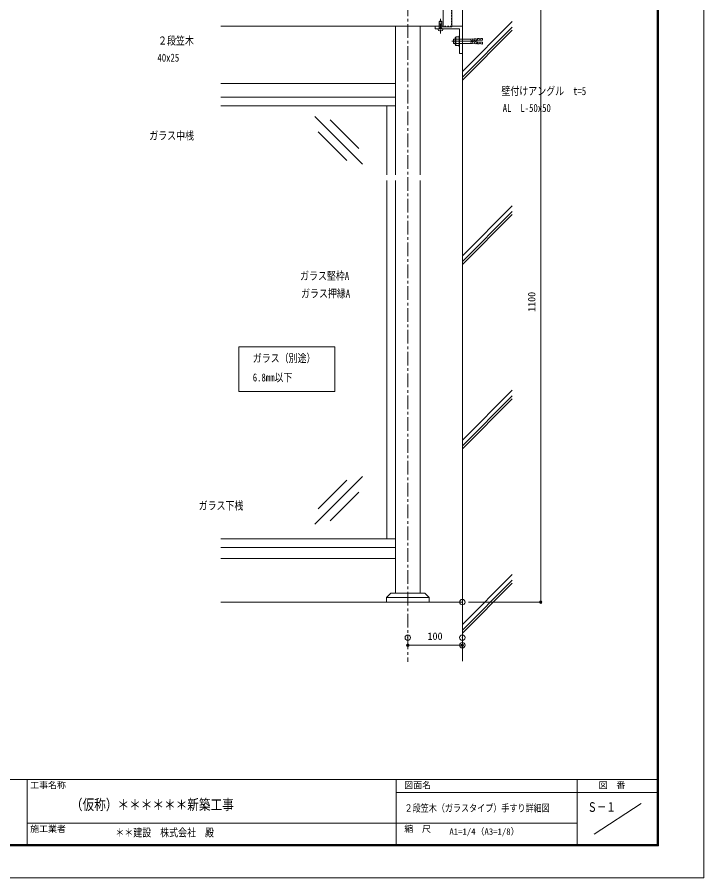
# Model space of a CAD drawing. Units: millimetres, scale not verified. Extents: x -3659 to 3659, y -1188 to 1188.
# Drawn here: x 2401 to 3659, y -1188 to 389 of the extents above; entities that cross this region are included whole.
import ezdxf
from ezdxf.enums import TextEntityAlignment as Align

# ---------------------------------------------------------------- set-up
doc = ezdxf.new("R2010")
doc.units = ezdxf.units.MM
doc.header["$LTSCALE"] = 20
doc.header["$PDMODE"] = 32
doc.header["$PDSIZE"] = 10
for name, pattern in [('USER1', [2, 1.25, -0.25, 0.25, -0.25]), ('USER3', [0.375, 0.25, -0.125]), ('USER5', [0.25, 0.125, -0.125]), ('USER6', [2.3, 2, -0.1, 0.1, -0.1])]:
    doc.linetypes.add(name, pattern=pattern)
for name, color, linetype, lineweight in [('0-0_0', 7, 'Continuous', 18), ('0-1_DEFPOINTS', 7, 'Continuous', 18), ('0-4_WAKU', 7, 'Continuous', 18), ('0-5_6ﾊｯﾁﾝｸﾞ', 4, 'Continuous', 18), ('0-6_51破線ｱﾙﾐ', 3, 'USER3', 18), ('0-7_2躯体線', 4, 'Continuous', 18), ('0-8_3中心線', 2, 'USER1', 18), ('0-A_1手摺寸法', 7, 'Continuous', 18), ('0-B_42ｱﾙﾐ部品', 6, 'Continuous', 18)]:
    doc.layers.add(name, color=color, linetype=linetype, lineweight=lineweight)
doc.layers.add('0-2_MOJI', color=7, linetype='Continuous')
doc.styles.add('ＭＳ ゴシック', font='')
doc.styles.get('ＭＳ ゴシック').set_extended_font_data('MS Gothic')

# ---------------------------------------------------------------- blocks, each defined once
blk = doc.blocks.new('A$C43F735A4')
at = {"layer": '0-5_6ﾊｯﾁﾝｸﾞ'}
for p, q in [((5, 15.42), (1, 14.95)), ((5, 15.42), (1, 14.95)), ((5, 14.01), (1, 13.54)), ((5, 14.01), (1, 13.54)), ((5, 12.6), (1, 12.13)), ((5, 12.6), (1, 12.13)), ((5, 11.19), (1, 10.72)), ((5, 11.19), (1, 10.72)), ((1.25, 14.99), (1.66, 15.99)), ((1.25, 5.99), (1.25, 14.99)), ((4.34, 15.99), (1.66, 15.99)), ((4.75, 14.99), (4.34, 15.99)), ((4.75, 5.99), (4.75, 14.99)), ((0, 5.49), (0, 5.79)), ((5.8, 5.99), (0.2, 5.99)), ((5, 9.78), (1, 9.31)), ((5, 9.78), (1, 9.31)), ((5, 8.37), (1, 7.9)), ((5, 8.37), (1, 7.9)), ((5, 7.06), (1, 6.59)), ((5, 7.06), (1, 6.59)), ((4, 3.49), (2, 3.49)), ((6, 5.49), (6, 5.79))]:
    blk.add_line(p, q, dxfattribs=at)
for centre, radius, start, end in [((0.2, 5.79), 0.2, 90, 180), ((2, 5.49), 2, 180, 270), ((4, 5.49), 2, 270, 0), ((5.8, 5.79), 0.2, 0, 90)]:
    blk.add_arc(centre, radius, start, end, dxfattribs=at)
at = {"layer": '0-6_51破線ｱﾙﾐ'}
blk.add_line((3, 0), (3, 19.15), dxfattribs=at)
blk = doc.blocks.new('_ORIGIN2')
at = {"layer": '0-0_0'}
blk.add_line((-0.5, 0), (-1, 0), dxfattribs=at)
for radius in [0.5, 0.25]:
    blk.add_circle((0, 0), radius, dxfattribs=at)
blk = doc.blocks.new('D89')
at = {"layer": '0-1_DEFPOINTS'}
for p in [(5235.12, -324.14), (5335.12, -324.14), (5335.12, -337.99)]:
    blk.add_point(p, dxfattribs=at)
at = {"layer": '0-A_1手摺寸法'}
for p, q in [((5235.12, -335.64), (5235.12, -337.99)), ((5239.72, -337.99), (5330.52, -337.99)), ((5335.12, -335.64), (5335.12, -337.99))]:
    blk.add_line(p, q, dxfattribs=at)
at = {"layer": '0-A_1手摺寸法', "xscale": 4.6, "yscale": 4.6, "rotation": 180}
blk.add_blockref('_ORIGIN2', (5235.12, -337.99), dxfattribs=at)
at = {"layer": '0-A_1手摺寸法', "xscale": 4.6, "yscale": 4.6}
blk.add_blockref('_ORIGIN2', (5335.12, -337.99), dxfattribs=at)
at = {"layer": '0-A_1手摺寸法', "style": 'ＭＳ ゴシック'}
blk.add_text('100', height=13.49, dxfattribs=at).set_placement((5271.32, -332.24), align=Align.BOTTOM_LEFT)
blk = doc.blocks.new('D91')
at = {"layer": '0-1_DEFPOINTS'}
for p in [(5315.12, 841.05), (5478.67, 841.05), (5335.12, -258.95)]:
    blk.add_point(p, dxfattribs=at)
at = {"layer": '0-A_1手摺寸法'}
for p, q in [((5326.62, 841.05), (5478.67, 841.05)), ((5478.67, -254.35), (5478.67, 836.45)), ((5346.62, -258.95), (5478.67, -258.95))]:
    blk.add_line(p, q, dxfattribs=at)
at = {"layer": '0-A_1手摺寸法', "xscale": 4.6, "yscale": 4.6}
for p, rotation in [((5478.67, 841.05), 90), ((5478.67, -258.95), 270)]:
    blk.add_blockref('_ORIGIN2', p, dxfattribs=dict(at, rotation=rotation))
at = {"layer": '0-A_1手摺寸法', "style": 'ＭＳ ゴシック'}
blk.add_text('1100', height=13.49, rotation=90, dxfattribs=at).set_placement((5472.92, 272.65), align=Align.BOTTOM_LEFT)

msp = doc.modelspace()

# ---------------------------------------------------------------- linework, layer by layer
at = {"layer": '0-0_0'}
for p, q in [((3181.47, 418.11), (3181.47, 371.11)), ((3197.47, 418.11), (3197.47, 371.11)), ((3181.47, 372.11), (2773.97, 372.11)), ((3093.97, 372.11), (3093.97, 99.58)), ((3138.97, 99.58), (3138.97, 372.11)), ((3197.47, 371.11), (3181.47, 371.11)), ((3093.97, 89.75), (3093.97, -666.69)), ((3138.97, -666.69), (3138.97, 89.75)), ((3155.47, -674.69), (3077.47, -674.69))]:
    msp.add_line(p, q, dxfattribs=at)
at = {"layer": '0-0_0', "linetype": 'USER5'}
for p, q in [((3196.47, 417.11), (3196.47, 372.11)), ((3196.47, 372.11), (3181.47, 372.11))]:
    msp.add_line(p, q, dxfattribs=at)
at = {"layer": '0-0_0'}
msp.add_lwpolyline([(3155.47, -682.89), (3077.47, -682.89), (3077.47, -674.69), (3085.47, -666.69), (3147.47, -666.69), (3155.47, -674.69)], close=True, dxfattribs=at)
at = {"layer": '0-1_DEFPOINTS', "color": 5}
for p, q in [((3658.91, -1188), (3658.91, 1188)), ((294.91, -1188), (3658.91, -1188))]:
    msp.add_line(p, q, dxfattribs=at)
at = {"layer": '0-4_WAKU'}
for p, q in [((3573.71, -1126.8), (3573.71, 1130.8)), ((3574.31, -1127.4), (3574.31, 1131.4)), ((3574.91, -1128), (3574.91, 1132)), ((3575.51, -1128.6), (3575.51, 1132.6)), ((3576.11, -1129.2), (3576.11, 1133.2)), ((374.91, -1008), (3574.91, -1008)), ((2418.91, -1008), (2418.91, -1128)), ((3094.91, -1008), (3094.91, -1128)), ((3426.91, -1008), (3426.91, -1128)), ((3094.91, -1032), (3574.91, -1032)), ((3457.74, -1108), (3544.07, -1052)), ((2418.91, -1088), (3426.91, -1088)), ((373.71, -1129.2), (3576.11, -1129.2)), ((374.31, -1128.6), (3575.51, -1128.6)), ((374.91, -1128), (3574.91, -1128)), ((375.51, -1127.4), (3574.31, -1127.4)), ((376.11, -1126.8), (3573.71, -1126.8))]:
    msp.add_line(p, q, dxfattribs=at)
at = {"layer": '0-5_6ﾊｯﾁﾝｸﾞ'}
for p, q in [((2945.85, 206.92), (3033.31, 119.46)), ((2974.28, 200.37), (3026.76, 147.89)), ((2952.4, 178.49), (3004.88, 126.01)), ((2945.85, -540.3), (3033.31, -452.84)), ((2952.4, -511.87), (3004.88, -459.39)), ((2974.28, -533.75), (3026.76, -481.27))]:
    msp.add_line(p, q, dxfattribs=at)
msp.add_lwpolyline([(2982.97, -215.08), (2807, -215.08), (2807, -297.15), (2982.97, -297.15)], close=True, dxfattribs=at)
at = {"layer": '0-7_2躯体線'}
for p, q in [((3216.47, 476.34), (3216.47, -791.43)), ((3216.47, 289.31), (3308.06, 380.9)), ((3216.47, 278.7), (3308.06, 370.29)), ((3216.47, 273.41), (3308.06, 365)), ((3216.47, -48.45), (3308.06, 43.14)), ((3216.47, -59.05), (3308.06, 32.53)), ((3216.47, -64.35), (3308.06, 27.24)), ((3216.47, -386.2), (3308.06, -294.61)), ((3216.47, -396.81), (3308.06, -305.22)), ((3216.47, -402.1), (3308.06, -310.52)), ((3216.47, -723.96), (3308.06, -632.37)), ((3216.47, -734.57), (3308.06, -642.98)), ((3216.47, -739.86), (3308.06, -648.27)), ((3216.47, -682.89), (2773.97, -682.89))]:
    msp.add_line(p, q, dxfattribs=at)
at = {"layer": '0-8_3中心線'}
msp.add_line((3116.47, 495.61), (3116.47, -792.62), dxfattribs=at)
at = {"layer": '0-8_3中心線', "linetype": 'USER6'}
msp.add_line((3197.09, 344.61), (3243.88, 344.61), dxfattribs=at)
at = {"layer": '0-B_42ｱﾙﾐ部品'}
for p, q in [((2773.97, 372.11), (3093.97, 372.11)), ((3181.47, 372.11), (3166.47, 372.11)), ((3166.47, 372.11), (3166.47, 367.11)), ((3211.47, 367.11), (3166.47, 367.11)), ((3216.47, 372.11), (3197.47, 372.11)), ((3211.47, 322.11), (3211.47, 367.11)), ((3216.47, 322.11), (3216.47, 372.11)), ((3200.29, 348.61), (3203.48, 348.61)), ((3200.29, 348.61), (3200.29, 340.61)), ((3203.48, 350.61), (3203.48, 338.61)), ((3204.48, 352.61), (3204.48, 336.61)), ((3204.48, 352.61), (3210.48, 352.61)), ((3204.48, 348.61), (3210.48, 348.61)), ((3210.48, 354.61), (3210.48, 334.61)), ((3210.48, 354.61), (3211.47, 354.61)), ((3211.47, 354.61), (3211.47, 334.61)), ((3211.47, 348.59), (3232.3, 348.64)), ((3232.3, 348.64), (3235.29, 348.81)), ((3232.5, 345.14), (3232.3, 348.64)), ((3235.29, 348.81), (3235.5, 345.33)), ((3235.32, 348.31), (3238.32, 348.48)), ((3235.66, 348.33), (3238.32, 348.48)), ((3238.29, 348.98), (3241.28, 349.16)), ((3238.29, 348.98), (3238.49, 345.5)), ((3238.62, 349), (3241.62, 349.18)), ((3241.62, 349.18), (3241.82, 345.69)), ((3241.65, 348.68), (3244.31, 348.83)), ((3241.65, 348.68), (3244.22, 348.82)), ((3244.28, 349.33), (3247.27, 349.5)), ((3244.28, 349.33), (3244.48, 345.85)), ((3247.27, 349.5), (3247.48, 346.02)), ((3247.3, 349), (3250.3, 349.18)), ((3250.27, 349.67), (3253.28, 349.85)), ((3250.27, 349.67), (3250.47, 346.19)), ((3253.48, 346.4), (3253.28, 349.85)), ((3200.29, 340.61), (3203.48, 340.61)), ((3204.48, 340.61), (3210.48, 340.61)), ((3204.48, 336.61), (3210.48, 336.61)), ((3210.48, 334.61), (3211.47, 334.61)), ((3211.47, 340.61), (3232.53, 340.61)), ((3232.03, 345.11), (3253.48, 346.35)), ((3232.03, 344.11), (3232.03, 345.11)), ((3232.03, 344.11), (3253.48, 342.86)), ((3232.5, 344.07), (3232.3, 340.58)), ((3232.3, 340.58), (3235.29, 340.4)), ((3235.29, 340.4), (3235.5, 343.88)), ((3235.32, 340.9), (3238.32, 340.73)), ((3235.66, 340.88), (3238.32, 340.73)), ((3238.29, 340.23), (3238.49, 343.71)), ((3238.29, 340.23), (3241.28, 340.06)), ((3238.62, 340.21), (3241.62, 340.04)), ((3241.62, 340.04), (3241.82, 343.52)), ((3241.65, 340.54), (3244.31, 340.39)), ((3241.65, 340.54), (3244.22, 340.39)), ((3244.28, 339.89), (3244.48, 343.37)), ((3244.28, 339.89), (3247.27, 339.71)), ((3247.27, 339.71), (3247.48, 343.19)), ((3247.3, 340.21), (3250.3, 340.04)), ((3250.27, 339.54), (3250.47, 343.02)), ((3250.27, 339.54), (3253.28, 339.37)), ((3253.48, 342.82), (3253.28, 339.37)), ((3211.47, 322.11), (3216.47, 322.11)), ((2773.97, 267.11), (3093.97, 267.11)), ((2773.97, 242.11), (3093.97, 242.11)), ((2773.97, 226.11), (3093.97, 226.11)), ((3077.97, 226.11), (3077.97, 99.58)), ((3077.97, 89.75), (3077.97, -566.89)), ((3093.97, -566.89), (2773.97, -566.89)), ((3093.97, -582.89), (2773.97, -582.89)), ((3093.97, -602.89), (2773.97, -602.89))]:
    msp.add_line(p, q, dxfattribs=at)
for centre, radius, start, end in [((3205.98, 350.61), 2.5, 126.8699, 233.1301), ((3211.98, 344.61), 8.5, 151.92751, 208.07249), ((3205.98, 338.61), 2.5, 126.8699, 233.1301)]:
    msp.add_arc(centre, radius, start, end, dxfattribs=at)

# ---------------------------------------------------------------- block references
at = {"layer": '0-2_MOJI', "xscale": 1.428571, "yscale": 1.428571}
msp.add_blockref('A$C43F735A4', (3172.18, 358.55), dxfattribs=at)
at = {"layer": '0-A_1手摺寸法'}
for name in ['D91', 'D89']:
    msp.add_blockref(name, (-2118.65, -423.94), dxfattribs=at)

# ---------------------------------------------------------------- texts
at = {"layer": '0-0_0', "style": 'ＭＳ ゴシック'}
for s, height, width, p in [('２段笠木 ', 14.66, 0.8, (2658.86, 333.87)), ('40x25', 14.66, 0.8, (2657.75, 302.75)), ('壁付けアングル\u3000t=5', 14.66, 0.8, (3288.04, 241.57)), ('AL\u3000L-50x50', 14.66, 0.8, (3290.41, 210.58)), ('ガラス中桟', 14.66, 0.8, (2642.67, 159.9)), ('ガラス堅枠A', 14.66, 0.8, (2919.01, -97.03)), ('ガラス押縁A', 14.66, 0.8, (2920.77, -129.31)), ('ガラス（別途）', 14.66, 0.8, (2832.41, -247.86)), ('6.8mm以下', 14.66, 0.8, (2832.41, -283.08)), ('ガラス下桟', 14.66, 0.8, (2733.19, -517.91)), ('（仮称）＊＊＊＊＊＊新築工事', 19.55, 0.8, (2499.15, -1069.61)), ('２段笠木（ガラスタイプ）手すり詳細図', 13.2, 0.8, (3110.57, -1070.89)), ('Ｓ－１', 17.6, 0.7, (3445.92, -1072.44)), ('＊＊建設\u3000株式会社\u3000殿', 14.66, 0.8, (2580.64, -1116.92))]:
    msp.add_text(s, height=height, dxfattribs=dict(at, width=width)).set_placement(p, align=Align.BOTTOM_LEFT)
msp.add_text('A1=1/4（A3=1/8）', height=11.73, dxfattribs=at).set_placement((3192.75, -1112.71), align=Align.BOTTOM_LEFT)
at = {"layer": '0-2_MOJI', "style": 'ＭＳ ゴシック'}
for s, p in [('工事名称', (2424.41, -1027.79)), ('図面名', (3110.01, -1027.79)), ('図  番', (3466.33, -1027.79)), ('施工業者', (2424.41, -1107.79)), ('縮  尺', (3110.01, -1107.79))]:
    msp.add_text(s, height=11.73, dxfattribs=at).set_placement(p, align=Align.BOTTOM_LEFT)

doc.saveas('drawing.dxf')
